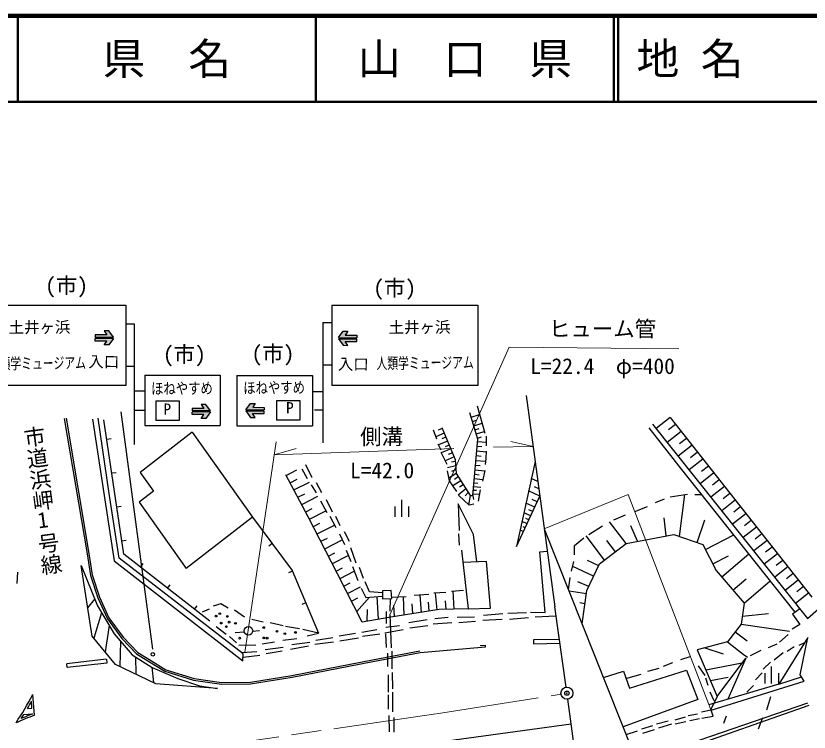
# Model space of a CAD drawing. Units: millimetres, scale not verified. Extents: x 40000 to 680000, y 20000 to 380000.
# Drawn here: x 298017 to 390514, y 296548 to 380000 of the extents above; entities that cross this region are included whole.
import ezdxf
from ezdxf.enums import TextEntityAlignment as Align

# ---------------------------------------------------------------- set-up
doc = ezdxf.new("R2010")
doc.units = ezdxf.units.MM
doc.header["$LTSCALE"] = 1000
doc.header["$PDMODE"] = 32
doc.header["$PDSIZE"] = 500
doc.linetypes.add('CHAIN', pattern=[18.5, 12, -1.5, 3.5, -1.5])
for name, color, linetype, lineweight in [('M-BGD', 7, 'Continuous', 25), ('M-BMK', 2, 'CHAIN', 13), ('M-BMK-SRVR', 3, 'Continuous', 25), ('M-STR-HTXT', 7, 'Continuous', 13), ('M-STR-STRC', 7, 'Continuous', 25), ('M-TTL', 2, 'Continuous', 13), ('M-TTL-LINE', 7, 'Continuous', 50), ('M-TTL-TXT', 7, 'Continuous', 50)]:
    doc.layers.add(name, color=color, linetype=linetype, lineweight=lineweight)
doc.styles.add('@ＭＳ ゴシック', font='')
doc.styles.add('ＭＳ ゴシック', font='')
doc.styles.get('@ＭＳ ゴシック').set_extended_font_data('@MS Gothic')
doc.styles.get('ＭＳ ゴシック').set_extended_font_data('MS Gothic')

msp = doc.modelspace()

# ---------------------------------------------------------------- hatches: boundary and pattern name
at = {"layer": 'M-STR-STRC'}
for points in [[(309394, 342547), (308856, 343295), (308312, 343293), (308609, 342834), (307263, 342830), (307263, 342541)], [(337779, 342784), (337777, 342495), (335646, 342510), (336187, 343255), (336732, 343251), (336432, 342793)], [(307264, 342111), (307263, 342400), (309395, 342407), (308862, 341656), (308317, 341654), (308612, 342115)], [(335645, 342370), (336175, 341617), (336719, 341612), (336427, 342075), (337774, 342064), (337776, 342354)], [(326980, 334382), (326978, 334093), (324847, 334108), (325388, 334853), (325932, 334849), (325633, 334391)], [(320719, 333986), (320181, 334734), (319637, 334732), (319934, 334273), (318587, 334269), (318588, 333980)], [(324846, 333968), (325376, 333215), (325920, 333210), (325628, 333673), (326974, 333662), (326977, 333952)], [(318589, 333550), (318588, 333839), (320720, 333847), (320187, 333095), (319642, 333093), (319937, 333555)]]:
    msp.add_hatch(color=256, dxfattribs=at).paths.add_polyline_path(points)

# ---------------------------------------------------------------- linework, layer by layer
at = {"layer": 'M-BGD'}
for p, q in [((357505, 335787), (360875, 311144)), ((351796, 334563), (352716, 331392)), ((303667, 333092), (306338, 317310)), ((303864, 333125), (306535, 317343)), ((306962, 332995), (309493, 316510)), ((308895, 324348), (307630, 333136)), ((351892, 330663), (350940, 333738)), ((351095, 333237), (352092, 333545)), ((374297, 333217), (372666, 331931)), ((374297, 333217), (390827, 312256)), ((310619, 317290), (308291, 332931)), ((351248, 332745), (351735, 332896)), ((351400, 332252), (352379, 332555)), ((372257, 332444), (390335, 309794)), ((374940, 332402), (374127, 331761)), ((318587, 331482), (312515, 326790)), ((318587, 331482), (325617, 321606)), ((347104, 330695), (346723, 331741)), ((347952, 331376), (347004, 330971)), ((347724, 331912), (347259, 331713)), ((347675, 332026), (349260, 328317)), ((351550, 331769), (352029, 331917)), ((351699, 331285), (352661, 331582)), ((375352, 327555), (371870, 331987)), ((375583, 331587), (373962, 330308)), ((308623, 330698), (309118, 330771)), ((348346, 330454), (347304, 330009)), ((348149, 330916), (347677, 330715)), ((351289, 324100), (351892, 330663)), ((351847, 330807), (352317, 330953)), ((351869, 330420), (352862, 330329)), ((352843, 331012), (352874, 329902)), ((376222, 330776), (375414, 330138)), ((347611, 329395), (347262, 330092)), ((348724, 329568), (347618, 329096)), ((348547, 329986), (348057, 329776)), ((351768, 329321), (352869, 329220)), ((351819, 329871), (352347, 329822)), ((352874, 329299), (352811, 328412)), ((376862, 329965), (375250, 328694)), ((348309, 327714), (347611, 329109)), ((349137, 328605), (348088, 328157)), ((348931, 329087), (348441, 328878)), ((351717, 328765), (352270, 328715)), ((352811, 328412), (352748, 327746)), ((377497, 329159), (376694, 328526)), ((331802, 327735), (332470, 326293)), ((349302, 327592), (348335, 327337)), ((349279, 328079), (348819, 327995)), ((349260, 328317), (349355, 326668)), ((351615, 327652), (352173, 327601)), ((351666, 328210), (352782, 328108)), ((358557, 328093), (356404, 318169)), ((388895, 310513), (375352, 327555)), ((378133, 328353), (376530, 327090)), ((378765, 327552), (377966, 326922)), ((309212, 326741), (309707, 326815)), ((312515, 326790), (314053, 324629)), ((332119, 321651), (329481, 326540)), ((329529, 326453), (330793, 327098)), ((331380, 327208), (331978, 326117)), ((348562, 325843), (348340, 326985)), ((349355, 326668), (348507, 326127)), ((349330, 327101), (348819, 326913)), ((349355, 326668), (350972, 324131)), ((351518, 326593), (352048, 326544)), ((351564, 327095), (352679, 326992)), ((352684, 327017), (352431, 325780)), ((379396, 326751), (377803, 325495)), ((329983, 325608), (330818, 326034)), ((330439, 324764), (332243, 325684)), ((332470, 326293), (332576, 326223)), ((333033, 325625), (333666, 324464)), ((349450, 324575), (348562, 325843)), ((349896, 325820), (348985, 325240)), ((349601, 326282), (349148, 325983)), ((351426, 325593), (351889, 325551)), ((351472, 326091), (352476, 325999)), ((358880, 325730), (358120, 326080)), ((380024, 325954), (379230, 325328)), ((332435, 325379), (333033, 324429)), ((350476, 324910), (349602, 324164)), ((350186, 325365), (349740, 325081)), ((351349, 324755), (351736, 324720)), ((351388, 325173), (352219, 325097)), ((352145, 324797), (351923, 323466)), ((358995, 324888), (358480, 325125)), ((380653, 325158), (379069, 323909)), ((310055, 316827), (308895, 324348)), ((314053, 324629), (312393, 323346)), ((330896, 323916), (331694, 324323)), ((331353, 323069), (333225, 324024)), ((350877, 322990), (349672, 324100)), ((350766, 324454), (350397, 324085)), ((350972, 324131), (350813, 323049)), ((350972, 324131), (351289, 324100)), ((351289, 324100), (351390, 323655)), ((351310, 324331), (352056, 324263)), ((356404, 318169), (359110, 324047)), ((359110, 324047), (357809, 324646)), ((372617, 323321), (373637, 323743)), ((374306, 323972), (376346, 324271)), ((375404, 319358), (376009, 324222)), ((377172, 324253), (378000, 324223)), ((381277, 324366), (380488, 323743)), ((309801, 322785), (310295, 322859)), ((312393, 323346), (317884, 315631)), ((333525, 323480), (334264, 322143)), ((334194, 323656), (334897, 322214)), ((342215, 322819), (342214, 321619)), ((343014, 321618), (343016, 323618)), ((343815, 322817), (343814, 321617)), ((351394, 319593), (349588, 323166)), ((349588, 323166), (349707, 320050)), ((351416, 323117), (350877, 322990)), ((358511, 322746), (357498, 323212)), ((358811, 323396), (358232, 323663)), ((370208, 322249), (371650, 322829)), ((381902, 323574), (380327, 322333)), ((331812, 322219), (332573, 322607)), ((332265, 321366), (334159, 322333)), ((358045, 321733), (357256, 322096)), ((358278, 322239), (357827, 322447)), ((383143, 322000), (381578, 320765)), ((382522, 322787), (381737, 322168)), ((325617, 321606), (317884, 315631)), ((325617, 321606), (330217, 315381)), ((335530, 315004), (332119, 321651)), ((334616, 321721), (335319, 320385)), ((335284, 321721), (335776, 320631)), ((357626, 320824), (357039, 321095)), ((357836, 321279), (357491, 321437)), ((369175, 318534), (367239, 321040)), ((367746, 321264), (369100, 321862)), ((373855, 319422), (373630, 321509)), ((377455, 318653), (378360, 321284)), ((383760, 321217), (382980, 320602)), ((332707, 320505), (333454, 320886)), ((333149, 319643), (335168, 320672)), ((357208, 319916), (356822, 320094)), ((357417, 320370), (357174, 320482)), ((359632, 320231), (372493, 287972)), ((364827, 319558), (366410, 320596)), ((370520, 318789), (369740, 320596)), ((384377, 320434), (382821, 319207)), ((333593, 318778), (334339, 319159)), ((335741, 319646), (336339, 318415)), ((336304, 319927), (336867, 318802)), ((349647, 319633), (349707, 318342)), ((351753, 316382), (351394, 319593)), ((363157, 318274), (364247, 319189)), ((366666, 316595), (364498, 319400)), ((369175, 318534), (374732, 319589)), ((374732, 319589), (378108, 318428)), ((378428, 317811), (381736, 319522)), ((384991, 319656), (384215, 319045)), ((310390, 318828), (310884, 318902)), ((327900, 318517), (327497, 318220)), ((334037, 317914), (336077, 318955)), ((356581, 318554), (356538, 318573)), ((363157, 317219), (363157, 318274)), ((366080, 316142), (369175, 318534)), ((367920, 317564), (366920, 318858)), ((378108, 318428), (379691, 315368)), ((385604, 318878), (384058, 317659)), ((306338, 317310), (306725, 314814)), ((306536, 317341), (306920, 314861)), ((320627, 309469), (310619, 317290)), ((334482, 317047), (335226, 317426)), ((336515, 317747), (337078, 316446)), ((337043, 318063), (337640, 316270)), ((349985, 317764), (350759, 310924)), ((359130, 317553), (359986, 317641)), ((359727, 310502), (359130, 317553)), ((380322, 314628), (383484, 317322)), ((386824, 317332), (385287, 316119)), ((386214, 318105), (385443, 317497)), ((309493, 316510), (324501, 304841)), ((324536, 305685), (310055, 316827)), ((334927, 316179), (336783, 317126)), ((352904, 316428), (350149, 316318)), ((353344, 310977), (352904, 316428)), ((362805, 315285), (363086, 316446)), ((365977, 315927), (364665, 316554)), ((379283, 316157), (381100, 317097)), ((387431, 316563), (386664, 315958)), ((312544, 315785), (312852, 316179)), ((335373, 315309), (336116, 315688)), ((337254, 315848), (337887, 314230)), ((338555, 314441), (338098, 315742)), ((365372, 314700), (362944, 315859)), ((364603, 313047), (366080, 316142)), ((388037, 315794), (386508, 314588)), ((298192, 315201), (298140, 313847)), ((306725, 314814), (307568, 312213)), ((306920, 314861), (307755, 312286)), ((330256, 315288), (329795, 315094)), ((330217, 315381), (333306, 308065)), ((338379, 309376), (335530, 315004)), ((335817, 314438), (337474, 315283)), ((362471, 313111), (362664, 314582)), ((379691, 315368), (382927, 311570)), ((388640, 315029), (387878, 314428)), ((315696, 313322), (316004, 313716)), ((336258, 313565), (337008, 313947)), ((339258, 312893), (338766, 314054)), ((364820, 313503), (363556, 314065)), ((381624, 313099), (383179, 314424)), ((382927, 311570), (385985, 314175)), ((389243, 314265), (387723, 313066)), ((336700, 312693), (338200, 313458)), ((338273, 313315), (338836, 312225)), ((340750, 312766), (339258, 312893)), ((341782, 313033), (340750, 313013)), ((340750, 313013), (340750, 312060)), ((341861, 312119), (341782, 313033)), ((348156, 312805), (346767, 312735)), ((347133, 310782), (346943, 312744)), ((350214, 313034), (348807, 312946)), ((349137, 310873), (349027, 312960)), ((364547, 312662), (362532, 312958)), ((364037, 309182), (364603, 313047)), ((390441, 312745), (388930, 311553)), ((389842, 313505), (389084, 312907)), ((307568, 312213), (308693, 309753)), ((307755, 312286), (308866, 309855)), ((337143, 311817), (337901, 312204)), ((337757, 310605), (339248, 312258)), ((338836, 312225), (340750, 312378)), ((340285, 309694), (340160, 312331)), ((340750, 312060), (341861, 312119)), ((341665, 312109), (341632, 310660)), ((343531, 312313), (341853, 312218)), ((343288, 310179), (343211, 312295)), ((346169, 312577), (344446, 312471)), ((345305, 310495), (345175, 312516)), ((348195, 310844), (348114, 311841)), ((318848, 310859), (319156, 311253)), ((320564, 310877), (319738, 310543)), ((321935, 311492), (321021, 311211)), ((322761, 310982), (321935, 311492)), ((331812, 311603), (331351, 311409)), ((338992, 309479), (339032, 310829)), ((347365, 310818), (341755, 309939)), ((342176, 310005), (342070, 311335)), ((344296, 310337), (344243, 311484)), ((346219, 310639), (346149, 311693)), ((350759, 310924), (347365, 310818)), ((350759, 310924), (353344, 310977)), ((362180, 301782), (360875, 311144)), ((364378, 311510), (363784, 311613)), ((382927, 311570), (382575, 309143)), ((389448, 310905), (388576, 310286)), ((390335, 309794), (391601, 310919)), ((324694, 309945), (323499, 310754)), ((341755, 309939), (338379, 309376)), ((341210, 310607), (341210, 309218)), ((341637, 310231), (341791, 306387)), ((346873, 309781), (348438, 309957)), ((349493, 309957), (351480, 309992)), ((352535, 310168), (354804, 310361)), ((355366, 310396), (357547, 310484)), ((355560, 309693), (357793, 309904)), ((358022, 310537), (359727, 310502)), ((358567, 309974), (360994, 310097)), ((382710, 310074), (385759, 310353)), ((388576, 310286), (389420, 309091)), ((308693, 309753), (310380, 307468)), ((308866, 309855), (310533, 307598)), ((326838, 309365), (325520, 309664)), ((329193, 308926), (327682, 309277)), ((341140, 308778), (342758, 308972)), ((343830, 309306), (345958, 309658)), ((343954, 308690), (346046, 308989)), ((346679, 309183), (348860, 309306)), ((349651, 309324), (351621, 309482)), ((352482, 309587), (354716, 309710)), ((382575, 309143), (380992, 307068)), ((382575, 309143), (388216, 308326)), ((389420, 309091), (388541, 308528)), ((321390, 308873), (322550, 307959)), ((323588, 308137), (324643, 308225)), ((325628, 308308), (326425, 308374)), ((331109, 308574), (329474, 308838)), ((333306, 308065), (331460, 308504)), ((331970, 307748), (333306, 308065)), ((337605, 308022), (335724, 307741)), ((338344, 308198), (340120, 308497)), ((341034, 308110), (343180, 308497)), ((381883, 308236), (383272, 307176)), ((310380, 307468), (312102, 305676)), ((310533, 307598), (312229, 305832)), ((322937, 307678), (323763, 306940)), ((329158, 307256), (330775, 307450)), ((334967, 307547), (332980, 307231)), ((337975, 307477), (335794, 307161)), ((340472, 307952), (338432, 307671)), ((341245, 306404), (341175, 308005)), ((361407, 307329), (358391, 307297)), ((358391, 307297), (358391, 306840)), ((390352, 307561), (386993, 302144)), ((387042, 307033), (388062, 307912)), ((389473, 303217), (390352, 307561)), ((324009, 306694), (326012, 306729)), ((326750, 306852), (328174, 307081)), ((327084, 306159), (329176, 306440)), ((332154, 306545), (330044, 306176)), ((332295, 307002), (330184, 306721)), ((335073, 307037), (332875, 306739)), ((345142, 305816), (352769, 306484)), ((352163, 306632), (352769, 306685)), ((352769, 306484), (352769, 306685)), ((358391, 306840), (361465, 306908)), ((380992, 307068), (377475, 306119)), ((378335, 306363), (380499, 305688)), ((385776, 306400), (386796, 306822)), ((388756, 306497), (387947, 305934)), ((389973, 306949), (389319, 306637)), ((312102, 305676), (313403, 304867)), ((312229, 305832), (313508, 305037)), ((324376, 305807), (326100, 305948)), ((324501, 304841), (324536, 305685)), ((326469, 305491), (324517, 305224)), ((329070, 305966), (327207, 305667)), ((339586, 304958), (345104, 306013)), ((339624, 304762), (345142, 305816)), ((341355, 305745), (341355, 304181)), ((341847, 305973), (341847, 303935)), ((375541, 305028), (376661, 305359)), ((377475, 306119), (379797, 300702)), ((383665, 305486), (384932, 306083)), ((387490, 305793), (386435, 304914)), ((313403, 304867), (315406, 303637)), ((313507, 305038), (315489, 303821)), ((330201, 303131), (339585, 304958)), ((330239, 302934), (339624, 304762)), ((373536, 304219), (374627, 304641)), ((378470, 303797), (382718, 304607)), ((379797, 300702), (383138, 305169)), ((383138, 305169), (381034, 300380)), ((386013, 304703), (385169, 303894)), ((315406, 303637), (318745, 302618)), ((315489, 303821), (318790, 302813)), ((341899, 303478), (341935, 301580)), ((366536, 302912), (368859, 303657)), ((368859, 303657), (369562, 301652)), ((369562, 301652), (376209, 303762)), ((371707, 303657), (373009, 304008)), ((376209, 303762), (377546, 300351)), ((377581, 304255), (378355, 303164)), ((385028, 303437), (384254, 302628)), ((385334, 303405), (385333, 302205)), ((386133, 302204), (386135, 304204)), ((386934, 303403), (386933, 302203)), ((318745, 302618), (321979, 302126)), ((318790, 302813), (321993, 302326)), ((325372, 302361), (330207, 303132)), ((325388, 302161), (330239, 302934)), ((341425, 303232), (341425, 301211)), ((369156, 302810), (370934, 303305)), ((378425, 302883), (378706, 302004)), ((379005, 302550), (381075, 302968)), ((379098, 299102), (389948, 302479)), ((386993, 302144), (389609, 303005)), ((389948, 302479), (389473, 303217)), ((321979, 302126), (325388, 302161)), ((321993, 302326), (325372, 302361)), ((386993, 302144), (378824, 299726)), ((384043, 301995), (383235, 301186)), ((341425, 300912), (341425, 299225)), ((341917, 301193), (341952, 298909)), ((378917, 301230), (379410, 300245)), ((379797, 300702), (379054, 299172)), ((386013, 300658), (385556, 299111)), ((368670, 254814), (362373, 300395)), ((377546, 300351), (368821, 297181)), ((370432, 293142), (390356, 299945)), ((390497, 299664), (370607, 292701)), ((379098, 299102), (377955, 298856)), ((379010, 299243), (379098, 299102)), ((379326, 298399), (379098, 299102)), ((341513, 298469), (341530, 296571)), ((342093, 298241), (342093, 296554)), ((372714, 297519), (374086, 297871)), ((374895, 297994), (376108, 298311)), ((377497, 298645), (376425, 298451)), ((376600, 297889), (377726, 298153)), ((378007, 298188), (379326, 298399)), ((380562, 297599), (380878, 298443)), ((385063, 298232), (384571, 296895)), ((334132, 293619), (362769, 297522)), ((371008, 296939), (372292, 297308)), ((372978, 297045), (374490, 297502)), ((374895, 297519), (376126, 297801)), ((369186, 296266), (370498, 296711)), ((371114, 296429), (372503, 296869))]:
    msp.add_line(p, q, dxfattribs=at)
msp.add_lwpolyline([(380992, 307068), (382812, 305648), (383328, 305287)], dxfattribs=at)
for centre, radius in [((321367, 310062), 100), ((321790, 310344), 100), ((322669, 310027), 100), ((321965, 309253), 100), ((322880, 309359), 100), ((323618, 309218), 100), ((322563, 308831), 100), ((325129, 308343), 500), ((326924, 308726), 100), ((328472, 308304), 100), ((329386, 308022), 100), ((330617, 308163), 100), ((324111, 307495), 100), ((326924, 307530), 100), ((327311, 307495), 100), ((313983, 305613), 200)]:
    msp.add_circle(centre, radius, dxfattribs=at)
at = {"layer": 'M-BMK'}
for p, q in [((347083, 298692), (361585, 300980)), ((298498, 291601), (347083, 298692))]:
    msp.add_line(p, q, dxfattribs=at)
at = {"layer": 'M-BMK-SRVR'}
msp.add_circle((362277, 301089), 700, dxfattribs=at)
msp.add_point((362277, 301089), dxfattribs=at)
at = {"layer": 'M-STR-HTXT'}
for p, q in [((341637, 310231), (355539, 341404)), ((355539, 341404), (375338, 341193)), ((324710, 305835), (328368, 330381)), ((358321, 329816), (355733, 330395)), ((328141, 328861), (349079, 329609)), ((328141, 328861), (330692, 329586)), ((353713, 329749), (358321, 329816)), ((359632, 320231), (369408, 324249)), ((369408, 324249), (379010, 299243))]:
    msp.add_line(p, q, dxfattribs=at)
at = {"layer": 'M-STR-STRC'}
for p, q in [((294434, 346290), (310845, 346290)), ((310845, 346290), (310845, 336934)), ((334850, 346280), (334850, 336925)), ((334850, 346280), (351890, 346280)), ((351890, 346280), (351890, 336925)), ((310845, 344112), (311823, 344112)), ((311823, 344112), (311823, 330043)), ((333822, 344287), (333822, 330237)), ((333822, 344287), (334850, 344287)), ((308856, 343295), (308312, 343293)), ((308312, 343293), (308609, 342834)), ((309394, 342547), (308856, 343295)), ((335646, 342510), (336187, 343255)), ((336187, 343255), (336732, 343251)), ((336732, 343251), (336432, 342793)), ((307262, 342830), (307263, 342541)), ((308609, 342834), (307263, 342830)), ((309394, 342547), (307263, 342539)), ((309395, 342407), (307263, 342400)), ((307264, 342111), (307263, 342400)), ((309395, 342407), (308862, 341656)), ((335645, 342370), (337776, 342355)), ((335645, 342370), (336175, 341617)), ((335646, 342510), (337777, 342495)), ((336432, 342793), (337779, 342784)), ((337774, 342064), (337776, 342354)), ((337779, 342784), (337777, 342495)), ((308612, 342115), (307265, 342111)), ((308317, 341654), (308612, 342115)), ((308862, 341656), (308317, 341654)), ((336175, 341617), (336719, 341612)), ((336719, 341612), (336427, 342075)), ((336427, 342075), (337774, 342064)), ((310845, 339170), (311823, 339170)), ((333822, 339346), (334850, 339346)), ((313042, 338154), (321846, 338154)), ((313042, 338154), (313042, 332278)), ((321846, 338154), (321846, 332278)), ((323801, 338114), (332605, 338114)), ((323801, 338114), (323801, 332238)), ((332605, 338114), (332605, 332238)), ((310845, 336934), (294434, 336934)), ((351890, 336925), (334850, 336925)), ((311823, 336319), (313042, 336319)), ((332605, 336251), (333822, 336251)), ((314332, 335156), (317042, 335156)), ((314332, 335136), (314332, 332873)), ((317042, 335166), (317042, 332873)), ((324847, 334108), (325388, 334853)), ((325388, 334853), (325932, 334849)), ((325932, 334849), (325633, 334391)), ((328417, 335186), (331126, 335186)), ((328417, 335166), (328417, 332903)), ((331126, 335196), (331126, 332903)), ((313042, 334038), (311823, 334038)), ((319934, 334273), (318587, 334269)), ((318587, 334269), (318588, 333980)), ((320719, 333986), (318588, 333978)), ((320181, 334734), (319637, 334732)), ((319637, 334732), (319934, 334273)), ((320719, 333986), (320181, 334734)), ((324846, 333968), (326977, 333953)), ((324846, 333968), (325376, 333215)), ((324847, 334108), (326978, 334093)), ((325633, 334391), (326980, 334382)), ((326975, 333662), (326977, 333952)), ((326980, 334382), (326978, 334093)), ((332832, 334107), (333810, 334107)), ((310257, 333873), (313948, 306211)), ((320720, 333847), (318588, 333839)), ((318589, 333550), (318588, 333839)), ((319937, 333555), (318590, 333550)), ((319642, 333093), (319937, 333555)), ((320187, 333095), (319642, 333093)), ((320720, 333847), (320187, 333095)), ((325376, 333215), (325920, 333210)), ((325628, 333673), (326974, 333662)), ((325920, 333210), (325628, 333673)), ((313042, 332278), (321846, 332278)), ((317042, 332873), (314332, 332873)), ((323801, 332238), (332605, 332238)), ((331126, 332903), (328417, 332903)), ((306900, 307732), (305635, 315957)), ((305635, 315957), (307533, 311247)), ((306392, 311039), (307220, 312023)), ((307533, 311247), (309466, 308013)), ((308018, 310436), (307099, 307493)), ((308882, 308990), (308434, 305884)), ((309642, 304428), (306900, 307732)), ((309466, 308013), (311593, 305553)), ((310217, 307144), (310156, 304183)), ((311593, 305553), (313912, 304094)), ((311981, 305308), (312025, 303290)), ((308554, 305033), (303949, 304506)), ((304001, 304059), (303949, 304506)), ((308605, 304586), (304001, 304059)), ((308582, 305036), (308605, 304586)), ((314352, 302179), (309642, 304428)), ((313887, 304110), (314051, 302322)), ((313912, 304094), (316918, 302794)), ((316918, 302794), (319448, 301950)), ((321522, 301616), (314352, 302179)), ((319448, 301950), (321522, 301616)), ((300195, 298523), (299986, 300932)), ((299897, 299345), (299828, 300144)), ((299357, 299306), (299897, 299345)), ((298928, 298596), (299956, 298670))]:
    msp.add_line(p, q, dxfattribs=at)
for centre, radius, start, end in [((274572, 313793), 28482, 325.47277, 333.15743), ((274572, 313793), 28708, 329.69234, 331.61019), ((413626, 15007), 305364, 111.80568, 112.24243), ((413626, 15007), 305590, 111.8371, 112.10411), ((274572, 313793), 28708, 326.95051, 328.03778)]:
    msp.add_arc(centre, radius, start, end, dxfattribs=at)
at = {"layer": 'M-TTL', "lineweight": 140}
msp.add_line((680000, 380000), (40000, 380000), dxfattribs=at)
at = {"layer": 'M-TTL-LINE'}
for p, q in [((298250, 380000), (298250, 370000)), ((333000, 380000), (333000, 370000)), ((367750, 380000), (367750, 370000)), ((368250, 380000), (368250, 370000)), ((40000, 370000), (680000, 370000))]:
    msp.add_line(p, q, dxfattribs=at)

# ---------------------------------------------------------------- texts
at = {"layer": 'M-BGD', "style": '@ＭＳ ゴシック'}
msp.add_text('市道浜岬\u3000号線', height=1833, rotation=277.444, dxfattribs=at).set_placement((300832, 314667), align=Align.BOTTOM_RIGHT)
at = {"layer": 'M-BGD', "style": 'ＭＳ ゴシック'}
msp.add_text('1', height=1833, rotation=7.444, dxfattribs=at).set_placement((300736, 319737), align=Align.BOTTOM_LEFT)
at = {"layer": 'M-STR-HTXT', "style": 'ＭＳ ゴシック'}
for s, p in [('ヒューム管', (366421, 343545)), ('L=22.4\u3000φ=400', (366421, 339192)), ('側溝', (340654, 330978)), ('L=42.0', (340725, 327046))]:
    msp.add_text(s, height=1833, dxfattribs=at).set_placement(p, align=Align.MIDDLE_CENTER)
at = {"layer": 'M-STR-STRC', "style": 'ＭＳ ゴシック'}
for s, height, p in [('(市)', 1833, (303932, 347122)), ('(市)', 1833, (342186, 346845)), ('(市)', 1833, (317666, 339102)), ('(市)', 1833, (327990, 339194)), ('P', 1320, (329965, 333280)), ('P', 1320, (315672, 333122))]:
    msp.add_text(s, height=height, dxfattribs=at).set_placement(p, align=Align.BOTTOM_CENTER)
for s, rotation, p in [('土井ヶ浜', 0.513, (300780, 342670)), ('土井ヶ浜', 0.513, (345094, 342670)), ('入口', 359.336, (308265, 338646)), ('入口', 359.336, (337351, 338364))]:
    msp.add_text(s, height=1320, rotation=rotation, dxfattribs=at).set_placement(p, align=Align.BOTTOM_CENTER)
for s, rotation, width, p in [('人類学ミュージアム', 0.591, 0.7, (340074, 338458)), ('人類学ミュージアム', 0.591, 0.7, (294862, 338414)), ('ほねやすめ', 0.513, 0.8, (313793, 335519)), ('ほねやすめ', 0.513, 0.8, (324539, 335595))]:
    msp.add_text(s, height=1320, rotation=rotation, dxfattribs=dict(at, width=width)).set_placement(p, align=Align.BOTTOM_LEFT)
at = {"layer": 'M-TTL-TXT', "style": 'ＭＳ ゴシック'}
for s, p in [('県\u3000名', (315625, 375000)), ('山\u3000口\u3000県', (350375, 375000))]:
    msp.add_text(s, height=3666, dxfattribs=at).set_placement(p, align=Align.MIDDLE_CENTER)
msp.add_text('地 名', height=3666, dxfattribs=at).set_placement((370380, 375000), align=Align.MIDDLE_LEFT)

doc.saveas('drawing.dxf')
